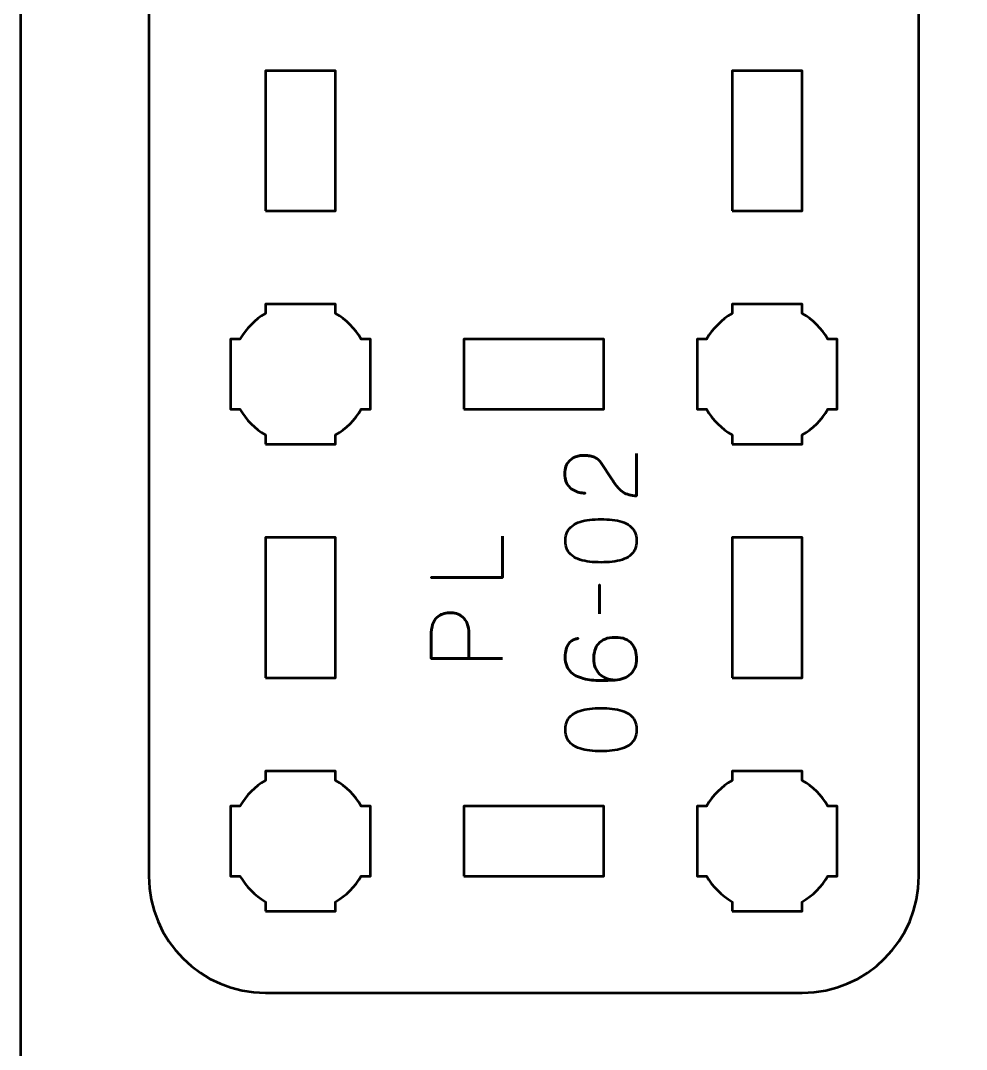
# Model space of a CAD drawing. Header units: centimetres. Extents: x -21 to 0, y -29.7 to 0.
# Drawn here: x -21 to -16.946, y -12.843 to -8.435 of the extents above; entities that cross this region are included whole.
import ezdxf

# ---------------------------------------------------------------- set-up
doc = ezdxf.new("R2010")
doc.units = ezdxf.units.CM
doc.header["$MEASUREMENT"] = 0
doc.layers.add('Layer 1', color=7, linetype='Continuous')

msp = doc.modelspace()

# ---------------------------------------------------------------- linework, layer by layer
at = {"layer": 'Layer 1', "color": 1, "lineweight": 53}
msp.add_open_spline([(-21.00003, -29.19995), (-21.00003, -29.19995), (-21.00003, -8.29992), (-21.00003, -8.29992), (-21.00003, -8.29992), (-21.00003, -8.21709), (-20.93286, -8.14992), (-20.85003, -8.14992), (-20.85003, -8.14992), (-20.7672, -8.14992), (-20.70003, -8.08275), (-20.70003, -7.99992), (-20.70003, -7.99992), (-20.70003, -7.91709), (-20.7672, -7.84992), (-20.85003, -7.84992), (-20.85003, -7.84992), (-20.93286, -7.84992), (-21.00003, -7.78275), (-21.00003, -7.69992), (-21.00003, -7.69992), (-21.00003, -7.61709), (-20.93286, -7.54992), (-20.85003, -7.54992), (-20.85003, -7.54992), (-20.7672, -7.54992), (-20.70003, -7.48275), (-20.70003, -7.39992), (-20.70003, -7.39992), (-20.70003, -7.31709), (-20.7672, -7.24992), (-20.85003, -7.24992), (-20.85003, -7.24992), (-20.93286, -7.24992), (-21.00003, -7.18275), (-21.00003, -7.09992), (-21.00003, -7.09992), (-21.00003, -7.01709), (-20.93286, -6.94992), (-20.85003, -6.94992), (-20.85003, -6.94992), (-20.7672, -6.94992), (-20.70003, -6.88275), (-20.70003, -6.79992), (-20.70003, -6.79992), (-20.70003, -6.71709), (-20.7672, -6.64992), (-20.85003, -6.64992), (-20.85003, -6.64992), (-20.93286, -6.64992), (-21.00003, -6.58275), (-21.00003, -6.49992), (-21.00003, -6.49992), (-21.00003, -6.41709), (-20.93286, -6.34992), (-20.85003, -6.34992), (-20.85003, -6.34992), (-20.7672, -6.34992), (-20.70003, -6.28275), (-20.70003, -6.19992), (-20.70003, -6.19992), (-20.70003, -6.11709), (-20.7672, -6.04992), (-20.85003, -6.04992), (-20.85003, -6.04992), (-20.93286, -6.04992), (-21.00003, -5.98275), (-21.00003, -5.89992), (-21.00003, -5.89992), (-21.00003, -5.81709), (-20.93286, -5.74992), (-20.85003, -5.74992), (-20.85003, -5.74992), (-20.7672, -5.74992), (-20.70003, -5.68275), (-20.70003, -5.59992), (-20.70003, -5.59992), (-20.70003, -5.51709), (-20.7672, -5.44992), (-20.85003, -5.44992), (-20.85003, -5.44992), (-20.93286, -5.44992), (-21.00003, -5.38275), (-21.00003, -5.29992), (-21.00003, -5.29992), (-21.00003, -5.21709), (-20.93286, -5.14992), (-20.85003, -5.14992), (-20.85003, -5.14992), (-20.7672, -5.14992), (-20.70003, -5.08275), (-20.70003, -4.99992), (-20.70003, -4.99992), (-20.70003, -4.91709), (-20.7672, -4.84992), (-20.85003, -4.84992), (-20.85003, -4.84992), (-20.93286, -4.84992), (-21.00003, -4.78275), (-21.00003, -4.69992), (-21.00003, -4.69992), (-21.00003, -4.61709), (-20.93286, -4.54992), (-20.85003, -4.54992), (-20.85003, -4.54992), (-20.7672, -4.54992), (-20.70003, -4.48275), (-20.70003, -4.39992), (-20.70003, -4.39992), (-20.70003, -4.31709), (-20.7672, -4.24992), (-20.85003, -4.24992), (-20.85003, -4.24992), (-20.93286, -4.24992), (-21.00003, -4.18275), (-21.00003, -4.09992), (-21.00003, -4.09992), (-21.00003, -4.01709), (-20.93286, -3.94992), (-20.85003, -3.94992), (-20.85003, -3.94992), (-20.7672, -3.94992), (-20.70003, -3.88275), (-20.70003, -3.79992), (-20.70003, -3.79992), (-20.70003, -3.71709), (-20.7672, -3.64992), (-20.85003, -3.64992), (-20.85003, -3.64992), (-20.93286, -3.64992), (-21.00003, -3.58275), (-21.00003, -3.49992), (-21.00003, -3.49992), (-21.00003, -3.41709), (-20.93286, -3.34992), (-20.85003, -3.34992), (-20.85003, -3.34992), (-20.7672, -3.34992), (-20.70003, -3.28275), (-20.70003, -3.19992), (-20.70003, -3.19992), (-20.70003, -3.11709), (-20.7672, -3.04992), (-20.85003, -3.04992), (-20.85003, -3.04992), (-20.93286, -3.04992), (-21.00003, -2.98275), (-21.00003, -2.89992), (-21.00003, -2.89992), (-21.00003, -2.81709), (-20.93286, -2.74992), (-20.85003, -2.74992), (-20.85003, -2.74992), (-20.7672, -2.74992), (-20.70003, -2.68275), (-20.70003, -2.59992), (-20.70003, -2.59992), (-20.70003, -2.51709), (-20.7672, -2.44992), (-20.85003, -2.44992), (-20.85003, -2.44992), (-20.93286, -2.44992), (-21.00003, -2.38275), (-21.00003, -2.29992), (-21.00003, -2.29992), (-21.00003, -2.21709), (-20.93286, -2.14992), (-20.85003, -2.14992), (-20.85003, -2.14992), (-20.7672, -2.14992), (-20.70003, -2.08275), (-20.70003, -1.99992), (-20.70003, -1.99992), (-20.70003, -1.91709), (-20.7672, -1.84992), (-20.85003, -1.84992), (-20.85003, -1.84992), (-20.93286, -1.84992), (-21.00003, -1.78275), (-21.00003, -1.69992), (-21.00003, -1.69992), (-21.00003, -1.61709), (-20.93286, -1.54992), (-20.85003, -1.54992), (-20.85003, -1.54992), (-20.7672, -1.54992), (-20.70003, -1.48275), (-20.70003, -1.39992), (-20.70003, -1.39992), (-20.70003, -1.31709), (-20.7672, -1.24992), (-20.85003, -1.24992), (-20.85003, -1.24992), (-20.93286, -1.24992), (-21.00003, -1.18275), (-21.00003, -1.09992), (-21.00003, -1.09992), (-21.00003, -1.09992), (-21.00003, -0.49992), (-21.00003, -0.49992), (-21.00003, -0.49992), (-21.00003, -0.22295), (-20.77694, 0.00004), (-20.49994, 0.00004), (-20.49994, 0.00004), (-20.49994, 0.00004), (-0.50008, 0.00004), (-0.50008, 0.00004), (-0.50008, 0.00004), (-0.22294, 0.00004), (0.00002, -0.22295), (0.00002, -0.49992), (0.00002, -0.49992), (0.00002, -0.49992), (0.00002, -29.19995), (0.00002, -29.19995), (0.00002, -29.19995), (0.00002, -29.47695), (-0.22294, -29.70004), (-0.50008, -29.70004), (-0.50008, -29.70004), (-0.50008, -29.70004), (-20.49994, -29.70004), (-20.49994, -29.70004), (-20.49994, -29.70004), (-20.77694, -29.70004), (-21.00003, -29.47695), (-21.00003, -29.19995)], degree=3, knots=[0, 0, 0, 0, 0.0175439, 0.0175439, 0.0175439, 0.0175439, 0.0350877, 0.0350877, 0.0350877, 0.0350877, 0.0526316, 0.0526316, 0.0526316, 0.0526316, 0.0701754, 0.0701754, 0.0701754, 0.0701754, 0.0877193, 0.0877193, 0.0877193, 0.0877193, 0.1052632, 0.1052632, 0.1052632, 0.1052632, 0.122807, 0.122807, 0.122807, 0.122807, 0.1403509, 0.1403509, 0.1403509, 0.1403509, 0.1578947, 0.1578947, 0.1578947, 0.1578947, 0.1754386, 0.1754386, 0.1754386, 0.1754386, 0.1929825, 0.1929825, 0.1929825, 0.1929825, 0.2105263, 0.2105263, 0.2105263, 0.2105263, 0.2280702, 0.2280702, 0.2280702, 0.2280702, 0.245614, 0.245614, 0.245614, 0.245614, 0.2631579, 0.2631579, 0.2631579, 0.2631579, 0.2807018, 0.2807018, 0.2807018, 0.2807018, 0.2982456, 0.2982456, 0.2982456, 0.2982456, 0.3157895, 0.3157895, 0.3157895, 0.3157895, 0.3333333, 0.3333333, 0.3333333, 0.3333333, 0.3508772, 0.3508772, 0.3508772, 0.3508772, 0.3684211, 0.3684211, 0.3684211, 0.3684211, 0.3859649, 0.3859649, 0.3859649, 0.3859649, 0.4035088, 0.4035088, 0.4035088, 0.4035088, 0.4210526, 0.4210526, 0.4210526, 0.4210526, 0.4385965, 0.4385965, 0.4385965, 0.4385965, 0.4561404, 0.4561404, 0.4561404, 0.4561404, 0.4736842, 0.4736842, 0.4736842, 0.4736842, 0.4912281, 0.4912281, 0.4912281, 0.4912281, 0.5087719, 0.5087719, 0.5087719, 0.5087719, 0.5263158, 0.5263158, 0.5263158, 0.5263158, 0.5438596, 0.5438596, 0.5438596, 0.5438596, 0.5614035, 0.5614035, 0.5614035, 0.5614035, 0.5789474, 0.5789474, 0.5789474, 0.5789474, 0.5964912, 0.5964912, 0.5964912, 0.5964912, 0.6140351, 0.6140351, 0.6140351, 0.6140351, 0.6315789, 0.6315789, 0.6315789, 0.6315789, 0.6491228, 0.6491228, 0.6491228, 0.6491228, 0.6666667, 0.6666667, 0.6666667, 0.6666667, 0.6842105, 0.6842105, 0.6842105, 0.6842105, 0.7017544, 0.7017544, 0.7017544, 0.7017544, 0.7192982, 0.7192982, 0.7192982, 0.7192982, 0.7368421, 0.7368421, 0.7368421, 0.7368421, 0.754386, 0.754386, 0.754386, 0.754386, 0.7719298, 0.7719298, 0.7719298, 0.7719298, 0.7894737, 0.7894737, 0.7894737, 0.7894737, 0.8070175, 0.8070175, 0.8070175, 0.8070175, 0.8245614, 0.8245614, 0.8245614, 0.8245614, 0.8421053, 0.8421053, 0.8421053, 0.8421053, 0.8596491, 0.8596491, 0.8596491, 0.8596491, 0.877193, 0.877193, 0.877193, 0.877193, 0.8947368, 0.8947368, 0.8947368, 0.8947368, 0.9122807, 0.9122807, 0.9122807, 0.9122807, 0.9298246, 0.9298246, 0.9298246, 0.9298246, 0.9473684, 0.9473684, 0.9473684, 0.9473684, 0.9649123, 0.9649123, 0.9649123, 0.9649123, 0.9824561, 0.9824561, 0.9824561, 0.9824561, 1, 1, 1, 1], dxfattribs=at)
at = {"layer": 'Layer 1', "color": 3, "lineweight": 53}
msp.add_open_spline([(-17.65, -12.6), (-17.65, -12.6), (-19.95, -12.6), (-19.95, -12.6), (-19.95, -12.6), (-20.22609, -12.6), (-20.45, -12.37609), (-20.45, -12.1), (-20.45, -12.1), (-20.45, -12.1), (-20.45, -1.8), (-20.45, -1.8), (-20.45, -1.8), (-20.45, -1.52391), (-20.22609, -1.3), (-19.95, -1.3), (-19.95, -1.3), (-19.95, -1.3), (-17.65, -1.3), (-17.65, -1.3), (-17.65, -1.3), (-17.37391, -1.3), (-17.15, -1.52391), (-17.15, -1.8), (-17.15, -1.8), (-17.15, -1.8), (-17.15, -12.1), (-17.15, -12.1), (-17.15, -12.1), (-17.15, -12.37609), (-17.37391, -12.6), (-17.65, -12.6)], degree=3, knots=[0, 0, 0, 0, 0.125, 0.125, 0.125, 0.125, 0.25, 0.25, 0.25, 0.25, 0.375, 0.375, 0.375, 0.375, 0.5, 0.5, 0.5, 0.5, 0.625, 0.625, 0.625, 0.625, 0.75, 0.75, 0.75, 0.75, 0.875, 0.875, 0.875, 0.875, 1, 1, 1, 1], dxfattribs=at)
at = {"layer": 'Layer 1', "lineweight": 53}
for points, knots in [([(-19.95, -9.25), (-19.95, -9.25), (-19.95, -8.65), (-19.95, -8.65), (-19.95, -8.65), (-19.95, -8.65), (-19.65, -8.65), (-19.65, -8.65), (-19.65, -8.65), (-19.65, -8.65), (-19.65, -9.25), (-19.65, -9.25), (-19.65, -9.25), (-19.65, -9.25), (-19.95, -9.25), (-19.95, -9.25)], [0, 0, 0, 0, 0.25, 0.25, 0.25, 0.25, 0.5, 0.5, 0.5, 0.5, 0.75, 0.75, 0.75, 0.75, 1, 1, 1, 1]), ([(-17.95, -9.25), (-17.95, -9.25), (-17.95, -8.65), (-17.95, -8.65), (-17.95, -8.65), (-17.95, -8.65), (-17.65, -8.65), (-17.65, -8.65), (-17.65, -8.65), (-17.65, -8.65), (-17.65, -9.25), (-17.65, -9.25), (-17.65, -9.25), (-17.65, -9.25), (-17.95, -9.25), (-17.95, -9.25)], [0, 0, 0, 0, 0.25, 0.25, 0.25, 0.25, 0.5, 0.5, 0.5, 0.5, 0.75, 0.75, 0.75, 0.75, 1, 1, 1, 1]), ([(-19.95, -10.25), (-19.95, -10.25), (-19.95, -10.20985), (-19.95, -10.20985), (-19.95, -10.20985), (-19.99553, -10.1835), (-20.0335, -10.14553), (-20.05985, -10.1), (-20.05985, -10.1), (-20.05985, -10.1), (-20.1, -10.1), (-20.1, -10.1), (-20.1, -10.1), (-20.1, -10.1), (-20.1, -9.95), (-20.1, -9.95), (-20.1, -9.95), (-20.1, -9.95), (-20.1, -9.8), (-20.1, -9.8), (-20.1, -9.8), (-20.1, -9.8), (-20.05985, -9.8), (-20.05985, -9.8), (-20.05985, -9.8), (-20.0335, -9.75447), (-19.99553, -9.7165), (-19.95, -9.69015), (-19.95, -9.69015), (-19.95, -9.69015), (-19.95, -9.65), (-19.95, -9.65), (-19.95, -9.65), (-19.95, -9.65), (-19.8, -9.65), (-19.8, -9.65), (-19.8, -9.65), (-19.8, -9.65), (-19.65, -9.65), (-19.65, -9.65), (-19.65, -9.65), (-19.65, -9.65), (-19.65, -9.69015), (-19.65, -9.69015), (-19.65, -9.69015), (-19.60447, -9.7165), (-19.5665, -9.75447), (-19.54015, -9.8), (-19.54015, -9.8), (-19.54015, -9.8), (-19.5, -9.8), (-19.5, -9.8), (-19.5, -9.8), (-19.5, -9.8), (-19.5, -9.95), (-19.5, -9.95), (-19.5, -9.95), (-19.5, -9.95), (-19.5, -10.1), (-19.5, -10.1), (-19.5, -10.1), (-19.5, -10.1), (-19.54015, -10.1), (-19.54015, -10.1), (-19.54015, -10.1), (-19.5665, -10.14553), (-19.60447, -10.1835), (-19.65, -10.20985), (-19.65, -10.20985), (-19.65, -10.20985), (-19.65, -10.25), (-19.65, -10.25), (-19.65, -10.25), (-19.65, -10.25), (-19.8, -10.25), (-19.8, -10.25), (-19.8, -10.25), (-19.8, -10.25), (-19.95, -10.25), (-19.95, -10.25)], [0, 0, 0, 0, 0.05, 0.05, 0.05, 0.05, 0.1, 0.1, 0.1, 0.1, 0.15, 0.15, 0.15, 0.15, 0.2, 0.2, 0.2, 0.2, 0.25, 0.25, 0.25, 0.25, 0.3, 0.3, 0.3, 0.3, 0.35, 0.35, 0.35, 0.35, 0.4, 0.4, 0.4, 0.4, 0.45, 0.45, 0.45, 0.45, 0.5, 0.5, 0.5, 0.5, 0.55, 0.55, 0.55, 0.55, 0.6, 0.6, 0.6, 0.6, 0.65, 0.65, 0.65, 0.65, 0.7, 0.7, 0.7, 0.7, 0.75, 0.75, 0.75, 0.75, 0.8, 0.8, 0.8, 0.8, 0.85, 0.85, 0.85, 0.85, 0.9, 0.9, 0.9, 0.9, 0.95, 0.95, 0.95, 0.95, 1, 1, 1, 1]), ([(-17.95, -10.25), (-17.95, -10.25), (-17.95, -10.20985), (-17.95, -10.20985), (-17.95, -10.20985), (-17.99553, -10.1835), (-18.0335, -10.14553), (-18.05985, -10.1), (-18.05985, -10.1), (-18.05985, -10.1), (-18.1, -10.1), (-18.1, -10.1), (-18.1, -10.1), (-18.1, -10.1), (-18.1, -9.95), (-18.1, -9.95), (-18.1, -9.95), (-18.1, -9.95), (-18.1, -9.8), (-18.1, -9.8), (-18.1, -9.8), (-18.1, -9.8), (-18.05985, -9.8), (-18.05985, -9.8), (-18.05985, -9.8), (-18.0335, -9.75447), (-17.99553, -9.7165), (-17.95, -9.69015), (-17.95, -9.69015), (-17.95, -9.69015), (-17.95, -9.65), (-17.95, -9.65), (-17.95, -9.65), (-17.95, -9.65), (-17.8, -9.65), (-17.8, -9.65), (-17.8, -9.65), (-17.8, -9.65), (-17.65, -9.65), (-17.65, -9.65), (-17.65, -9.65), (-17.65, -9.65), (-17.65, -9.69015), (-17.65, -9.69015), (-17.65, -9.69015), (-17.60447, -9.7165), (-17.5665, -9.75447), (-17.54015, -9.8), (-17.54015, -9.8), (-17.54015, -9.8), (-17.5, -9.8), (-17.5, -9.8), (-17.5, -9.8), (-17.5, -9.8), (-17.5, -9.95), (-17.5, -9.95), (-17.5, -9.95), (-17.5, -9.95), (-17.5, -10.1), (-17.5, -10.1), (-17.5, -10.1), (-17.5, -10.1), (-17.54015, -10.1), (-17.54015, -10.1), (-17.54015, -10.1), (-17.5665, -10.14553), (-17.60447, -10.1835), (-17.65, -10.20985), (-17.65, -10.20985), (-17.65, -10.20985), (-17.65, -10.25), (-17.65, -10.25), (-17.65, -10.25), (-17.65, -10.25), (-17.8, -10.25), (-17.8, -10.25), (-17.8, -10.25), (-17.8, -10.25), (-17.95, -10.25), (-17.95, -10.25)], [0, 0, 0, 0, 0.05, 0.05, 0.05, 0.05, 0.1, 0.1, 0.1, 0.1, 0.15, 0.15, 0.15, 0.15, 0.2, 0.2, 0.2, 0.2, 0.25, 0.25, 0.25, 0.25, 0.3, 0.3, 0.3, 0.3, 0.35, 0.35, 0.35, 0.35, 0.4, 0.4, 0.4, 0.4, 0.45, 0.45, 0.45, 0.45, 0.5, 0.5, 0.5, 0.5, 0.55, 0.55, 0.55, 0.55, 0.6, 0.6, 0.6, 0.6, 0.65, 0.65, 0.65, 0.65, 0.7, 0.7, 0.7, 0.7, 0.75, 0.75, 0.75, 0.75, 0.8, 0.8, 0.8, 0.8, 0.85, 0.85, 0.85, 0.85, 0.9, 0.9, 0.9, 0.9, 0.95, 0.95, 0.95, 0.95, 1, 1, 1, 1]), ([(-19.1, -10.1), (-19.1, -10.1), (-19.1, -9.8), (-19.1, -9.8), (-19.1, -9.8), (-19.1, -9.8), (-18.5, -9.8), (-18.5, -9.8), (-18.5, -9.8), (-18.5, -9.8), (-18.5, -10.1), (-18.5, -10.1), (-18.5, -10.1), (-18.5, -10.1), (-19.1, -10.1), (-19.1, -10.1)], [0, 0, 0, 0, 0.25, 0.25, 0.25, 0.25, 0.5, 0.5, 0.5, 0.5, 0.75, 0.75, 0.75, 0.75, 1, 1, 1, 1]), ([(-19.95, -11.25), (-19.95, -11.25), (-19.95, -10.65), (-19.95, -10.65), (-19.95, -10.65), (-19.95, -10.65), (-19.65, -10.65), (-19.65, -10.65), (-19.65, -10.65), (-19.65, -10.65), (-19.65, -11.25), (-19.65, -11.25), (-19.65, -11.25), (-19.65, -11.25), (-19.95, -11.25), (-19.95, -11.25)], [0, 0, 0, 0, 0.25, 0.25, 0.25, 0.25, 0.5, 0.5, 0.5, 0.5, 0.75, 0.75, 0.75, 0.75, 1, 1, 1, 1]), ([(-17.95, -11.25), (-17.95, -11.25), (-17.95, -10.65), (-17.95, -10.65), (-17.95, -10.65), (-17.95, -10.65), (-17.65, -10.65), (-17.65, -10.65), (-17.65, -10.65), (-17.65, -10.65), (-17.65, -11.25), (-17.65, -11.25), (-17.65, -11.25), (-17.65, -11.25), (-17.95, -11.25), (-17.95, -11.25)], [0, 0, 0, 0, 0.25, 0.25, 0.25, 0.25, 0.5, 0.5, 0.5, 0.5, 0.75, 0.75, 0.75, 0.75, 1, 1, 1, 1]), ([(-19.95, -12.25), (-19.95, -12.25), (-19.95, -12.20985), (-19.95, -12.20985), (-19.95, -12.20985), (-19.99553, -12.1835), (-20.0335, -12.14553), (-20.05985, -12.1), (-20.05985, -12.1), (-20.05985, -12.1), (-20.1, -12.1), (-20.1, -12.1), (-20.1, -12.1), (-20.1, -12.1), (-20.1, -11.95), (-20.1, -11.95), (-20.1, -11.95), (-20.1, -11.95), (-20.1, -11.8), (-20.1, -11.8), (-20.1, -11.8), (-20.1, -11.8), (-20.05985, -11.8), (-20.05985, -11.8), (-20.05985, -11.8), (-20.0335, -11.75447), (-19.99553, -11.7165), (-19.95, -11.69015), (-19.95, -11.69015), (-19.95, -11.69015), (-19.95, -11.65), (-19.95, -11.65), (-19.95, -11.65), (-19.95, -11.65), (-19.8, -11.65), (-19.8, -11.65), (-19.8, -11.65), (-19.8, -11.65), (-19.65, -11.65), (-19.65, -11.65), (-19.65, -11.65), (-19.65, -11.65), (-19.65, -11.69015), (-19.65, -11.69015), (-19.65, -11.69015), (-19.60447, -11.7165), (-19.5665, -11.75447), (-19.54015, -11.8), (-19.54015, -11.8), (-19.54015, -11.8), (-19.5, -11.8), (-19.5, -11.8), (-19.5, -11.8), (-19.5, -11.8), (-19.5, -11.95), (-19.5, -11.95), (-19.5, -11.95), (-19.5, -11.95), (-19.5, -12.1), (-19.5, -12.1), (-19.5, -12.1), (-19.5, -12.1), (-19.54015, -12.1), (-19.54015, -12.1), (-19.54015, -12.1), (-19.5665, -12.14553), (-19.60447, -12.1835), (-19.65, -12.20985), (-19.65, -12.20985), (-19.65, -12.20985), (-19.65, -12.25), (-19.65, -12.25), (-19.65, -12.25), (-19.65, -12.25), (-19.8, -12.25), (-19.8, -12.25), (-19.8, -12.25), (-19.8, -12.25), (-19.95, -12.25), (-19.95, -12.25)], [0, 0, 0, 0, 0.05, 0.05, 0.05, 0.05, 0.1, 0.1, 0.1, 0.1, 0.15, 0.15, 0.15, 0.15, 0.2, 0.2, 0.2, 0.2, 0.25, 0.25, 0.25, 0.25, 0.3, 0.3, 0.3, 0.3, 0.35, 0.35, 0.35, 0.35, 0.4, 0.4, 0.4, 0.4, 0.45, 0.45, 0.45, 0.45, 0.5, 0.5, 0.5, 0.5, 0.55, 0.55, 0.55, 0.55, 0.6, 0.6, 0.6, 0.6, 0.65, 0.65, 0.65, 0.65, 0.7, 0.7, 0.7, 0.7, 0.75, 0.75, 0.75, 0.75, 0.8, 0.8, 0.8, 0.8, 0.85, 0.85, 0.85, 0.85, 0.9, 0.9, 0.9, 0.9, 0.95, 0.95, 0.95, 0.95, 1, 1, 1, 1]), ([(-17.95, -12.25), (-17.95, -12.25), (-17.95, -12.20985), (-17.95, -12.20985), (-17.95, -12.20985), (-17.99553, -12.1835), (-18.0335, -12.14553), (-18.05985, -12.1), (-18.05985, -12.1), (-18.05985, -12.1), (-18.1, -12.1), (-18.1, -12.1), (-18.1, -12.1), (-18.1, -12.1), (-18.1, -11.95), (-18.1, -11.95), (-18.1, -11.95), (-18.1, -11.95), (-18.1, -11.8), (-18.1, -11.8), (-18.1, -11.8), (-18.1, -11.8), (-18.05985, -11.8), (-18.05985, -11.8), (-18.05985, -11.8), (-18.0335, -11.75447), (-17.99553, -11.7165), (-17.95, -11.69015), (-17.95, -11.69015), (-17.95, -11.69015), (-17.95, -11.65), (-17.95, -11.65), (-17.95, -11.65), (-17.95, -11.65), (-17.8, -11.65), (-17.8, -11.65), (-17.8, -11.65), (-17.8, -11.65), (-17.65, -11.65), (-17.65, -11.65), (-17.65, -11.65), (-17.65, -11.65), (-17.65, -11.69015), (-17.65, -11.69015), (-17.65, -11.69015), (-17.60447, -11.7165), (-17.5665, -11.75447), (-17.54015, -11.8), (-17.54015, -11.8), (-17.54015, -11.8), (-17.5, -11.8), (-17.5, -11.8), (-17.5, -11.8), (-17.5, -11.8), (-17.5, -11.95), (-17.5, -11.95), (-17.5, -11.95), (-17.5, -11.95), (-17.5, -12.1), (-17.5, -12.1), (-17.5, -12.1), (-17.5, -12.1), (-17.54015, -12.1), (-17.54015, -12.1), (-17.54015, -12.1), (-17.5665, -12.14553), (-17.60447, -12.1835), (-17.65, -12.20985), (-17.65, -12.20985), (-17.65, -12.20985), (-17.65, -12.25), (-17.65, -12.25), (-17.65, -12.25), (-17.65, -12.25), (-17.8, -12.25), (-17.8, -12.25), (-17.8, -12.25), (-17.8, -12.25), (-17.95, -12.25), (-17.95, -12.25)], [0, 0, 0, 0, 0.05, 0.05, 0.05, 0.05, 0.1, 0.1, 0.1, 0.1, 0.15, 0.15, 0.15, 0.15, 0.2, 0.2, 0.2, 0.2, 0.25, 0.25, 0.25, 0.25, 0.3, 0.3, 0.3, 0.3, 0.35, 0.35, 0.35, 0.35, 0.4, 0.4, 0.4, 0.4, 0.45, 0.45, 0.45, 0.45, 0.5, 0.5, 0.5, 0.5, 0.55, 0.55, 0.55, 0.55, 0.6, 0.6, 0.6, 0.6, 0.65, 0.65, 0.65, 0.65, 0.7, 0.7, 0.7, 0.7, 0.75, 0.75, 0.75, 0.75, 0.8, 0.8, 0.8, 0.8, 0.85, 0.85, 0.85, 0.85, 0.9, 0.9, 0.9, 0.9, 0.95, 0.95, 0.95, 0.95, 1, 1, 1, 1]), ([(-19.1, -12.1), (-19.1, -12.1), (-19.1, -11.8), (-19.1, -11.8), (-19.1, -11.8), (-19.1, -11.8), (-18.5, -11.8), (-18.5, -11.8), (-18.5, -11.8), (-18.5, -11.8), (-18.5, -12.1), (-18.5, -12.1), (-18.5, -12.1), (-18.5, -12.1), (-19.1, -12.1), (-19.1, -12.1)], [0, 0, 0, 0, 0.25, 0.25, 0.25, 0.25, 0.5, 0.5, 0.5, 0.5, 0.75, 0.75, 0.75, 0.75, 1, 1, 1, 1])]:
    msp.add_open_spline(points, degree=3, knots=knots, dxfattribs=at)
at = {"layer": 'Layer 1', "color": 5, "lineweight": 53}
for points, knots in [([(-18.35977, -10.2894), (-18.35977, -10.2894), (-18.35977, -10.47101), (-18.35977, -10.47101), (-18.35977, -10.47101), (-18.37205, -10.47066), (-18.38291, -10.46911), (-18.39223, -10.46649), (-18.39223, -10.46649), (-18.40154, -10.46381), (-18.40972, -10.46022), (-18.41678, -10.45577), (-18.41678, -10.45577), (-18.42383, -10.45125), (-18.43011, -10.4461), (-18.43562, -10.44025), (-18.43562, -10.44025), (-18.44119, -10.43439), (-18.44627, -10.42811), (-18.45107, -10.42134), (-18.45107, -10.42134), (-18.4558, -10.41457), (-18.46052, -10.40758), (-18.46518, -10.40031), (-18.46518, -10.40031), (-18.46518, -10.40031), (-18.51344, -10.32792), (-18.51344, -10.32792), (-18.51344, -10.32792), (-18.51866, -10.32052), (-18.5243, -10.31473), (-18.53051, -10.31064), (-18.53051, -10.31064), (-18.53665, -10.30648), (-18.54314, -10.30358), (-18.54992, -10.30182), (-18.54992, -10.30182), (-18.55676, -10.30013), (-18.56367, -10.29907), (-18.5708, -10.29872), (-18.5708, -10.29872), (-18.57793, -10.29836), (-18.58505, -10.29822), (-18.59218, -10.29829), (-18.59218, -10.29829), (-18.59803, -10.29829), (-18.60431, -10.29907), (-18.61109, -10.30062), (-18.61109, -10.30062), (-18.61779, -10.30224), (-18.62449, -10.30478), (-18.63112, -10.30838), (-18.63112, -10.30838), (-18.63776, -10.31198), (-18.64382, -10.31678), (-18.64933, -10.32277), (-18.64933, -10.32277), (-18.65476, -10.32877), (-18.65913, -10.33618), (-18.66245, -10.345), (-18.66245, -10.345), (-18.66577, -10.35382), (-18.66746, -10.36419), (-18.66753, -10.37618), (-18.66753, -10.37618), (-18.66746, -10.38825), (-18.66577, -10.3989), (-18.66252, -10.40808), (-18.66252, -10.40808), (-18.65928, -10.41725), (-18.65476, -10.42508), (-18.64905, -10.43157), (-18.64905, -10.43157), (-18.64333, -10.43806), (-18.6367, -10.44328), (-18.62929, -10.44737), (-18.62929, -10.44737), (-18.62188, -10.45147), (-18.61398, -10.45443), (-18.60565, -10.45633), (-18.60565, -10.45633), (-18.59733, -10.45824), (-18.58886, -10.45916), (-18.58032, -10.45916), (-18.58032, -10.45916), (-18.58886, -10.45916), (-18.59733, -10.45824), (-18.60565, -10.45633), (-18.60565, -10.45633), (-18.61398, -10.45443), (-18.62188, -10.45147), (-18.62929, -10.44737), (-18.62929, -10.44737), (-18.6367, -10.44328), (-18.64333, -10.43806), (-18.64905, -10.43157), (-18.64905, -10.43157), (-18.65476, -10.42508), (-18.65928, -10.41725), (-18.66252, -10.40808), (-18.66252, -10.40808), (-18.66577, -10.3989), (-18.66746, -10.38825), (-18.66753, -10.37618), (-18.66753, -10.37618), (-18.66746, -10.36419), (-18.66577, -10.35382), (-18.66245, -10.345), (-18.66245, -10.345), (-18.65913, -10.33618), (-18.65476, -10.32877), (-18.64933, -10.32277), (-18.64933, -10.32277), (-18.64382, -10.31678), (-18.63776, -10.31198), (-18.63112, -10.30838), (-18.63112, -10.30838), (-18.62449, -10.30478), (-18.61779, -10.30224), (-18.61109, -10.30062), (-18.61109, -10.30062), (-18.60431, -10.29907), (-18.59803, -10.29829), (-18.59218, -10.29829), (-18.59218, -10.29829), (-18.58505, -10.29822), (-18.57793, -10.29836), (-18.5708, -10.29872), (-18.5708, -10.29872), (-18.56367, -10.29907), (-18.55676, -10.30013), (-18.54992, -10.30182), (-18.54992, -10.30182), (-18.54314, -10.30358), (-18.53665, -10.30648), (-18.53051, -10.31064), (-18.53051, -10.31064), (-18.5243, -10.31473), (-18.51866, -10.32052), (-18.51344, -10.32792), (-18.51344, -10.32792), (-18.51344, -10.32792), (-18.46518, -10.40031), (-18.46518, -10.40031), (-18.46518, -10.40031), (-18.46052, -10.40758), (-18.4558, -10.41457), (-18.45107, -10.42134), (-18.45107, -10.42134), (-18.44627, -10.42811), (-18.44119, -10.43439), (-18.43562, -10.44025), (-18.43562, -10.44025), (-18.43011, -10.4461), (-18.42383, -10.45125), (-18.41678, -10.45577), (-18.41678, -10.45577), (-18.40972, -10.46022), (-18.40154, -10.46381), (-18.39223, -10.46649), (-18.39223, -10.46649), (-18.38291, -10.46911), (-18.37205, -10.47066), (-18.35977, -10.47101), (-18.35977, -10.47101), (-18.35977, -10.47101), (-18.35977, -10.2894), (-18.35977, -10.2894)], [0, 0, 0, 0, 0.0238095, 0.0238095, 0.0238095, 0.0238095, 0.047619, 0.047619, 0.047619, 0.047619, 0.0714286, 0.0714286, 0.0714286, 0.0714286, 0.0952381, 0.0952381, 0.0952381, 0.0952381, 0.1190476, 0.1190476, 0.1190476, 0.1190476, 0.1428571, 0.1428571, 0.1428571, 0.1428571, 0.1666667, 0.1666667, 0.1666667, 0.1666667, 0.1904762, 0.1904762, 0.1904762, 0.1904762, 0.2142857, 0.2142857, 0.2142857, 0.2142857, 0.2380952, 0.2380952, 0.2380952, 0.2380952, 0.2619048, 0.2619048, 0.2619048, 0.2619048, 0.2857143, 0.2857143, 0.2857143, 0.2857143, 0.3095238, 0.3095238, 0.3095238, 0.3095238, 0.3333333, 0.3333333, 0.3333333, 0.3333333, 0.3571429, 0.3571429, 0.3571429, 0.3571429, 0.3809524, 0.3809524, 0.3809524, 0.3809524, 0.4047619, 0.4047619, 0.4047619, 0.4047619, 0.4285714, 0.4285714, 0.4285714, 0.4285714, 0.452381, 0.452381, 0.452381, 0.452381, 0.4761905, 0.4761905, 0.4761905, 0.4761905, 0.5, 0.5, 0.5, 0.5, 0.5238095, 0.5238095, 0.5238095, 0.5238095, 0.547619, 0.547619, 0.547619, 0.547619, 0.5714286, 0.5714286, 0.5714286, 0.5714286, 0.5952381, 0.5952381, 0.5952381, 0.5952381, 0.6190476, 0.6190476, 0.6190476, 0.6190476, 0.6428571, 0.6428571, 0.6428571, 0.6428571, 0.6666667, 0.6666667, 0.6666667, 0.6666667, 0.6904762, 0.6904762, 0.6904762, 0.6904762, 0.7142857, 0.7142857, 0.7142857, 0.7142857, 0.7380952, 0.7380952, 0.7380952, 0.7380952, 0.7619048, 0.7619048, 0.7619048, 0.7619048, 0.7857143, 0.7857143, 0.7857143, 0.7857143, 0.8095238, 0.8095238, 0.8095238, 0.8095238, 0.8333333, 0.8333333, 0.8333333, 0.8333333, 0.8571429, 0.8571429, 0.8571429, 0.8571429, 0.8809524, 0.8809524, 0.8809524, 0.8809524, 0.9047619, 0.9047619, 0.9047619, 0.9047619, 0.9285714, 0.9285714, 0.9285714, 0.9285714, 0.952381, 0.952381, 0.952381, 0.952381, 0.9761905, 0.9761905, 0.9761905, 0.9761905, 1, 1, 1, 1]), ([(-18.35977, -10.66362), (-18.35984, -10.64881), (-18.36245, -10.63604), (-18.36753, -10.62538), (-18.36753, -10.62538), (-18.37261, -10.6148), (-18.37988, -10.60598), (-18.38912, -10.59893), (-18.38912, -10.59893), (-18.39843, -10.59194), (-18.40944, -10.58644), (-18.42214, -10.58235), (-18.42214, -10.58235), (-18.43484, -10.57832), (-18.44874, -10.57543), (-18.46398, -10.57381), (-18.46398, -10.57381), (-18.47922, -10.57211), (-18.49524, -10.57127), (-18.51217, -10.57134), (-18.51217, -10.57134), (-18.52903, -10.57127), (-18.54505, -10.57211), (-18.56022, -10.57381), (-18.56022, -10.57381), (-18.57539, -10.57543), (-18.58936, -10.57832), (-18.60206, -10.58235), (-18.60206, -10.58235), (-18.61469, -10.58644), (-18.62569, -10.59194), (-18.63508, -10.59893), (-18.63508, -10.59893), (-18.64439, -10.60598), (-18.65166, -10.6148), (-18.65674, -10.62538), (-18.65674, -10.62538), (-18.66189, -10.63604), (-18.6645, -10.64881), (-18.66457, -10.66362), (-18.66457, -10.66362), (-18.6645, -10.67844), (-18.66189, -10.69121), (-18.65674, -10.70187), (-18.65674, -10.70187), (-18.65166, -10.71245), (-18.64439, -10.72127), (-18.63508, -10.72832), (-18.63508, -10.72832), (-18.62569, -10.73531), (-18.61469, -10.74081), (-18.60206, -10.7449), (-18.60206, -10.7449), (-18.58936, -10.74893), (-18.57539, -10.75182), (-18.56022, -10.75344), (-18.56022, -10.75344), (-18.54505, -10.75513), (-18.52903, -10.75598), (-18.51217, -10.75591), (-18.51217, -10.75591), (-18.49524, -10.75598), (-18.47922, -10.75513), (-18.46398, -10.75344), (-18.46398, -10.75344), (-18.44874, -10.75182), (-18.43484, -10.74893), (-18.42214, -10.7449), (-18.42214, -10.7449), (-18.40944, -10.74081), (-18.39843, -10.73531), (-18.38912, -10.72832), (-18.38912, -10.72832), (-18.37988, -10.72127), (-18.37261, -10.71245), (-18.36753, -10.70187), (-18.36753, -10.70187), (-18.36245, -10.69121), (-18.35984, -10.67844), (-18.35977, -10.66362)], [0, 0, 0, 0, 0.05, 0.05, 0.05, 0.05, 0.1, 0.1, 0.1, 0.1, 0.15, 0.15, 0.15, 0.15, 0.2, 0.2, 0.2, 0.2, 0.25, 0.25, 0.25, 0.25, 0.3, 0.3, 0.3, 0.3, 0.35, 0.35, 0.35, 0.35, 0.4, 0.4, 0.4, 0.4, 0.45, 0.45, 0.45, 0.45, 0.5, 0.5, 0.5, 0.5, 0.55, 0.55, 0.55, 0.55, 0.6, 0.6, 0.6, 0.6, 0.65, 0.65, 0.65, 0.65, 0.7, 0.7, 0.7, 0.7, 0.75, 0.75, 0.75, 0.75, 0.8, 0.8, 0.8, 0.8, 0.85, 0.85, 0.85, 0.85, 0.9, 0.9, 0.9, 0.9, 0.95, 0.95, 0.95, 0.95, 1, 1, 1, 1]), ([(-18.35977, -10.66362), (-18.35984, -10.64881), (-18.36245, -10.63604), (-18.36753, -10.62538), (-18.36753, -10.62538), (-18.37261, -10.6148), (-18.37988, -10.60598), (-18.38912, -10.59893), (-18.38912, -10.59893), (-18.39843, -10.59194), (-18.40944, -10.58644), (-18.42214, -10.58235), (-18.42214, -10.58235), (-18.43484, -10.57832), (-18.44874, -10.57543), (-18.46398, -10.57381), (-18.46398, -10.57381), (-18.47922, -10.57211), (-18.49524, -10.57127), (-18.51217, -10.57134), (-18.51217, -10.57134), (-18.52903, -10.57127), (-18.54505, -10.57211), (-18.56022, -10.57381), (-18.56022, -10.57381), (-18.57539, -10.57543), (-18.58936, -10.57832), (-18.60206, -10.58235), (-18.60206, -10.58235), (-18.61469, -10.58644), (-18.62569, -10.59194), (-18.63508, -10.59893), (-18.63508, -10.59893), (-18.64439, -10.60598), (-18.65166, -10.6148), (-18.65674, -10.62538), (-18.65674, -10.62538), (-18.66189, -10.63604), (-18.6645, -10.64881), (-18.66457, -10.66362), (-18.66457, -10.66362), (-18.6645, -10.67844), (-18.66189, -10.69121), (-18.65674, -10.70187), (-18.65674, -10.70187), (-18.65166, -10.71245), (-18.64439, -10.72127), (-18.63508, -10.72832), (-18.63508, -10.72832), (-18.62569, -10.73531), (-18.61469, -10.74081), (-18.60206, -10.7449), (-18.60206, -10.7449), (-18.58936, -10.74893), (-18.57539, -10.75182), (-18.56022, -10.75344), (-18.56022, -10.75344), (-18.54505, -10.75513), (-18.52903, -10.75598), (-18.51217, -10.75591), (-18.51217, -10.75591), (-18.49524, -10.75598), (-18.47922, -10.75513), (-18.46398, -10.75344), (-18.46398, -10.75344), (-18.44874, -10.75182), (-18.43484, -10.74893), (-18.42214, -10.7449), (-18.42214, -10.7449), (-18.40944, -10.74081), (-18.39843, -10.73531), (-18.38912, -10.72832), (-18.38912, -10.72832), (-18.37988, -10.72127), (-18.37261, -10.71245), (-18.36753, -10.70187), (-18.36753, -10.70187), (-18.36245, -10.69121), (-18.35984, -10.67844), (-18.35977, -10.66362)], [0, 0, 0, 0, 0.05, 0.05, 0.05, 0.05, 0.1, 0.1, 0.1, 0.1, 0.15, 0.15, 0.15, 0.15, 0.2, 0.2, 0.2, 0.2, 0.25, 0.25, 0.25, 0.25, 0.3, 0.3, 0.3, 0.3, 0.35, 0.35, 0.35, 0.35, 0.4, 0.4, 0.4, 0.4, 0.45, 0.45, 0.45, 0.45, 0.5, 0.5, 0.5, 0.5, 0.55, 0.55, 0.55, 0.55, 0.6, 0.6, 0.6, 0.6, 0.65, 0.65, 0.65, 0.65, 0.7, 0.7, 0.7, 0.7, 0.75, 0.75, 0.75, 0.75, 0.8, 0.8, 0.8, 0.8, 0.85, 0.85, 0.85, 0.85, 0.9, 0.9, 0.9, 0.9, 0.95, 0.95, 0.95, 0.95, 1, 1, 1, 1]), ([(-18.93508, -10.64309), (-18.93508, -10.64309), (-18.93508, -10.82131), (-18.93508, -10.82131), (-18.93508, -10.82131), (-18.93508, -10.82131), (-19.2403, -10.82131), (-19.2403, -10.82131), (-19.2403, -10.82131), (-19.2403, -10.82131), (-18.93508, -10.82131), (-18.93508, -10.82131), (-18.93508, -10.82131), (-18.93508, -10.82131), (-18.93508, -10.64309), (-18.93508, -10.64309)], [0, 0, 0, 0, 0.25, 0.25, 0.25, 0.25, 0.5, 0.5, 0.5, 0.5, 0.75, 0.75, 0.75, 0.75, 1, 1, 1, 1]), ([(-18.51937, -10.97604), (-18.51937, -10.97604), (-18.51937, -10.85285), (-18.51937, -10.85285), (-18.51937, -10.85285), (-18.51937, -10.85285), (-18.51937, -10.97604), (-18.51937, -10.97604)], [0, 0, 0, 0, 0.5, 0.5, 0.5, 0.5, 1, 1, 1, 1]), ([(-18.93508, -11.16759), (-18.93508, -11.16759), (-19.2403, -11.16759), (-19.2403, -11.16759), (-19.2403, -11.16759), (-19.2403, -11.16759), (-19.2403, -11.07022), (-19.2403, -11.07022), (-19.2403, -11.07022), (-19.24023, -11.05075), (-19.23804, -11.03474), (-19.23381, -11.02211), (-19.23381, -11.02211), (-19.22965, -11.00955), (-19.22386, -10.99967), (-19.21652, -10.99254), (-19.21652, -10.99254), (-19.20926, -10.98542), (-19.20093, -10.98034), (-19.19155, -10.97723), (-19.19155, -10.97723), (-19.18216, -10.9742), (-19.17236, -10.97244), (-19.16198, -10.97201), (-19.16198, -10.97201), (-19.15161, -10.97152), (-19.14145, -10.97272), (-19.13158, -10.97554), (-19.13158, -10.97554), (-19.1217, -10.97843), (-19.11274, -10.9833), (-19.10469, -10.99029), (-19.10469, -10.99029), (-19.09665, -10.9972), (-19.09023, -11.00658), (-19.0855, -11.01837), (-19.0855, -11.01837), (-19.08071, -11.03015), (-19.07831, -11.04475), (-19.07817, -11.06218), (-19.07817, -11.06218), (-19.07817, -11.06218), (-19.07817, -11.16759), (-19.07817, -11.16759), (-19.07817, -11.16759), (-19.07817, -11.16759), (-19.07817, -11.06218), (-19.07817, -11.06218), (-19.07817, -11.06218), (-19.07831, -11.04511), (-19.08071, -11.03064), (-19.0855, -11.01893), (-19.0855, -11.01893), (-19.09023, -11.00715), (-19.09665, -10.99776), (-19.10469, -10.99071), (-19.10469, -10.99071), (-19.11274, -10.98372), (-19.1217, -10.97871), (-19.13158, -10.97575), (-19.13158, -10.97575), (-19.14145, -10.97279), (-19.15161, -10.97152), (-19.16198, -10.97201), (-19.16198, -10.97201), (-19.17236, -10.97244), (-19.18216, -10.9742), (-19.19155, -10.97737), (-19.19155, -10.97737), (-19.20093, -10.98048), (-19.20926, -10.9857), (-19.21652, -10.99283), (-19.21652, -10.99283), (-19.22386, -11.00002), (-19.22965, -11.0099), (-19.23381, -11.02246), (-19.23381, -11.02246), (-19.23804, -11.03509), (-19.24023, -11.05096), (-19.2403, -11.07022), (-19.2403, -11.07022), (-19.2403, -11.07022), (-19.2403, -11.16759), (-19.2403, -11.16759), (-19.2403, -11.16759), (-19.2403, -11.16759), (-18.93508, -11.16759), (-18.93508, -11.16759)], [0, 0, 0, 0, 0.0454545, 0.0454545, 0.0454545, 0.0454545, 0.0909091, 0.0909091, 0.0909091, 0.0909091, 0.1363636, 0.1363636, 0.1363636, 0.1363636, 0.1818182, 0.1818182, 0.1818182, 0.1818182, 0.2272727, 0.2272727, 0.2272727, 0.2272727, 0.2727273, 0.2727273, 0.2727273, 0.2727273, 0.3181818, 0.3181818, 0.3181818, 0.3181818, 0.3636364, 0.3636364, 0.3636364, 0.3636364, 0.4090909, 0.4090909, 0.4090909, 0.4090909, 0.4545455, 0.4545455, 0.4545455, 0.4545455, 0.5, 0.5, 0.5, 0.5, 0.5454545, 0.5454545, 0.5454545, 0.5454545, 0.5909091, 0.5909091, 0.5909091, 0.5909091, 0.6363636, 0.6363636, 0.6363636, 0.6363636, 0.6818182, 0.6818182, 0.6818182, 0.6818182, 0.7272727, 0.7272727, 0.7272727, 0.7272727, 0.7727273, 0.7727273, 0.7727273, 0.7727273, 0.8181818, 0.8181818, 0.8181818, 0.8181818, 0.8636364, 0.8636364, 0.8636364, 0.8636364, 0.9090909, 0.9090909, 0.9090909, 0.9090909, 0.9545455, 0.9545455, 0.9545455, 0.9545455, 1, 1, 1, 1]), ([(-18.45163, -11.26009), (-18.46546, -11.26002), (-18.47795, -11.25777), (-18.48917, -11.25325), (-18.48917, -11.25325), (-18.50046, -11.24881), (-18.51012, -11.24253), (-18.51817, -11.23441), (-18.51817, -11.23441), (-18.52628, -11.22637), (-18.53249, -11.21684), (-18.53686, -11.20598), (-18.53686, -11.20598), (-18.54124, -11.19511), (-18.54342, -11.18319), (-18.5435, -11.17035), (-18.5435, -11.17035), (-18.54357, -11.15744), (-18.54194, -11.14537), (-18.5387, -11.13415), (-18.5387, -11.13415), (-18.53552, -11.12293), (-18.5303, -11.11313), (-18.5231, -11.10459), (-18.5231, -11.10459), (-18.51598, -11.09605), (-18.50652, -11.08935), (-18.49474, -11.08455), (-18.49474, -11.08455), (-18.48296, -11.07976), (-18.46864, -11.07729), (-18.45163, -11.07722), (-18.45163, -11.07722), (-18.43463, -11.07729), (-18.42031, -11.07976), (-18.40852, -11.08455), (-18.40852, -11.08455), (-18.39674, -11.08935), (-18.38729, -11.09605), (-18.38016, -11.10459), (-18.38016, -11.10459), (-18.37296, -11.11313), (-18.36774, -11.12293), (-18.36457, -11.13415), (-18.36457, -11.13415), (-18.36132, -11.14537), (-18.3597, -11.15744), (-18.35977, -11.17035), (-18.35977, -11.17035), (-18.35984, -11.18319), (-18.36203, -11.19497), (-18.3664, -11.20577), (-18.3664, -11.20577), (-18.37078, -11.21649), (-18.37699, -11.2258), (-18.38503, -11.23378), (-18.38503, -11.23378), (-18.39314, -11.24175), (-18.40281, -11.24803), (-18.41403, -11.25254), (-18.41403, -11.25254), (-18.42532, -11.25713), (-18.4378, -11.2596), (-18.45163, -11.26009), (-18.45163, -11.26009), (-18.45862, -11.26038), (-18.46694, -11.26073), (-18.47661, -11.26122), (-18.47661, -11.26122), (-18.48635, -11.26172), (-18.49693, -11.262), (-18.50829, -11.26207), (-18.50829, -11.26207), (-18.51972, -11.26214), (-18.5315, -11.26179), (-18.54357, -11.26087), (-18.54357, -11.26087), (-18.5557, -11.26002), (-18.56763, -11.25833), (-18.57934, -11.25586), (-18.57934, -11.25586), (-18.59112, -11.25339), (-18.6022, -11.24986), (-18.61257, -11.24521), (-18.61257, -11.24521), (-18.62294, -11.24055), (-18.63211, -11.23455), (-18.64009, -11.22714), (-18.64009, -11.22714), (-18.64806, -11.21967), (-18.65434, -11.21056), (-18.65892, -11.19977), (-18.65892, -11.19977), (-18.66344, -11.18897), (-18.66577, -11.1762), (-18.66584, -11.16146), (-18.66584, -11.16146), (-18.66577, -11.14862), (-18.6645, -11.13775), (-18.66203, -11.12872), (-18.66203, -11.12872), (-18.65956, -11.11969), (-18.65624, -11.11228), (-18.65215, -11.10635), (-18.65215, -11.10635), (-18.64799, -11.1005), (-18.64347, -11.09584), (-18.63846, -11.09246), (-18.63846, -11.09246), (-18.63352, -11.08907), (-18.62851, -11.08653), (-18.6235, -11.08498), (-18.6235, -11.08498), (-18.6185, -11.08335), (-18.61384, -11.0823), (-18.60953, -11.08187), (-18.60953, -11.08187), (-18.61384, -11.0823), (-18.6185, -11.08335), (-18.6235, -11.08498), (-18.6235, -11.08498), (-18.62851, -11.08653), (-18.63352, -11.08907), (-18.63846, -11.09246), (-18.63846, -11.09246), (-18.64347, -11.09584), (-18.64799, -11.1005), (-18.65215, -11.10635), (-18.65215, -11.10635), (-18.65624, -11.11228), (-18.65956, -11.11969), (-18.66203, -11.12872), (-18.66203, -11.12872), (-18.6645, -11.13775), (-18.66577, -11.14862), (-18.66584, -11.16146), (-18.66584, -11.16146), (-18.66577, -11.1762), (-18.66344, -11.18897), (-18.65892, -11.19977), (-18.65892, -11.19977), (-18.65434, -11.21056), (-18.64806, -11.21967), (-18.64009, -11.22714), (-18.64009, -11.22714), (-18.63211, -11.23455), (-18.62294, -11.24055), (-18.61257, -11.24521), (-18.61257, -11.24521), (-18.6022, -11.24986), (-18.59112, -11.25339), (-18.57934, -11.25586), (-18.57934, -11.25586), (-18.56763, -11.25833), (-18.5557, -11.26002), (-18.54357, -11.26087), (-18.54357, -11.26087), (-18.5315, -11.26179), (-18.51972, -11.26214), (-18.50829, -11.26207), (-18.50829, -11.26207), (-18.49693, -11.262), (-18.48635, -11.26172), (-18.47661, -11.26122), (-18.47661, -11.26122), (-18.46694, -11.26073), (-18.45862, -11.26038), (-18.45163, -11.26009), (-18.45163, -11.26009), (-18.4378, -11.2596), (-18.42532, -11.25713), (-18.41403, -11.25254), (-18.41403, -11.25254), (-18.40281, -11.24803), (-18.39314, -11.24175), (-18.38503, -11.23378), (-18.38503, -11.23378), (-18.37699, -11.2258), (-18.37078, -11.21649), (-18.3664, -11.20577), (-18.3664, -11.20577), (-18.36203, -11.19497), (-18.35984, -11.18319), (-18.35977, -11.17035), (-18.35977, -11.17035), (-18.3597, -11.15744), (-18.36132, -11.14537), (-18.36457, -11.13415), (-18.36457, -11.13415), (-18.36774, -11.12293), (-18.37296, -11.11313), (-18.38016, -11.10459), (-18.38016, -11.10459), (-18.38729, -11.09605), (-18.39674, -11.08935), (-18.40852, -11.08455), (-18.40852, -11.08455), (-18.42031, -11.07976), (-18.43463, -11.07729), (-18.45163, -11.07722), (-18.45163, -11.07722), (-18.46864, -11.07729), (-18.48296, -11.07976), (-18.49474, -11.08455), (-18.49474, -11.08455), (-18.50652, -11.08935), (-18.51598, -11.09605), (-18.5231, -11.10459), (-18.5231, -11.10459), (-18.5303, -11.11313), (-18.53552, -11.12293), (-18.5387, -11.13415), (-18.5387, -11.13415), (-18.54194, -11.14537), (-18.54357, -11.15744), (-18.5435, -11.17035), (-18.5435, -11.17035), (-18.54342, -11.18319), (-18.54124, -11.19511), (-18.53686, -11.20598), (-18.53686, -11.20598), (-18.53249, -11.21684), (-18.52628, -11.22637), (-18.51817, -11.23441), (-18.51817, -11.23441), (-18.51012, -11.24253), (-18.50046, -11.24881), (-18.48917, -11.25325), (-18.48917, -11.25325), (-18.47795, -11.25777), (-18.46546, -11.26002), (-18.45163, -11.26009)], [0, 0, 0, 0, 0.0172414, 0.0172414, 0.0172414, 0.0172414, 0.0344828, 0.0344828, 0.0344828, 0.0344828, 0.0517241, 0.0517241, 0.0517241, 0.0517241, 0.0689655, 0.0689655, 0.0689655, 0.0689655, 0.0862069, 0.0862069, 0.0862069, 0.0862069, 0.1034483, 0.1034483, 0.1034483, 0.1034483, 0.1206897, 0.1206897, 0.1206897, 0.1206897, 0.137931, 0.137931, 0.137931, 0.137931, 0.1551724, 0.1551724, 0.1551724, 0.1551724, 0.1724138, 0.1724138, 0.1724138, 0.1724138, 0.1896552, 0.1896552, 0.1896552, 0.1896552, 0.2068966, 0.2068966, 0.2068966, 0.2068966, 0.2241379, 0.2241379, 0.2241379, 0.2241379, 0.2413793, 0.2413793, 0.2413793, 0.2413793, 0.2586207, 0.2586207, 0.2586207, 0.2586207, 0.2758621, 0.2758621, 0.2758621, 0.2758621, 0.2931034, 0.2931034, 0.2931034, 0.2931034, 0.3103448, 0.3103448, 0.3103448, 0.3103448, 0.3275862, 0.3275862, 0.3275862, 0.3275862, 0.3448276, 0.3448276, 0.3448276, 0.3448276, 0.362069, 0.362069, 0.362069, 0.362069, 0.3793103, 0.3793103, 0.3793103, 0.3793103, 0.3965517, 0.3965517, 0.3965517, 0.3965517, 0.4137931, 0.4137931, 0.4137931, 0.4137931, 0.4310345, 0.4310345, 0.4310345, 0.4310345, 0.4482759, 0.4482759, 0.4482759, 0.4482759, 0.4655172, 0.4655172, 0.4655172, 0.4655172, 0.4827586, 0.4827586, 0.4827586, 0.4827586, 0.5, 0.5, 0.5, 0.5, 0.5172414, 0.5172414, 0.5172414, 0.5172414, 0.5344828, 0.5344828, 0.5344828, 0.5344828, 0.5517241, 0.5517241, 0.5517241, 0.5517241, 0.5689655, 0.5689655, 0.5689655, 0.5689655, 0.5862069, 0.5862069, 0.5862069, 0.5862069, 0.6034483, 0.6034483, 0.6034483, 0.6034483, 0.6206897, 0.6206897, 0.6206897, 0.6206897, 0.637931, 0.637931, 0.637931, 0.637931, 0.6551724, 0.6551724, 0.6551724, 0.6551724, 0.6724138, 0.6724138, 0.6724138, 0.6724138, 0.6896552, 0.6896552, 0.6896552, 0.6896552, 0.7068966, 0.7068966, 0.7068966, 0.7068966, 0.7241379, 0.7241379, 0.7241379, 0.7241379, 0.7413793, 0.7413793, 0.7413793, 0.7413793, 0.7586207, 0.7586207, 0.7586207, 0.7586207, 0.7758621, 0.7758621, 0.7758621, 0.7758621, 0.7931034, 0.7931034, 0.7931034, 0.7931034, 0.8103448, 0.8103448, 0.8103448, 0.8103448, 0.8275862, 0.8275862, 0.8275862, 0.8275862, 0.8448276, 0.8448276, 0.8448276, 0.8448276, 0.862069, 0.862069, 0.862069, 0.862069, 0.8793103, 0.8793103, 0.8793103, 0.8793103, 0.8965517, 0.8965517, 0.8965517, 0.8965517, 0.9137931, 0.9137931, 0.9137931, 0.9137931, 0.9310345, 0.9310345, 0.9310345, 0.9310345, 0.9482759, 0.9482759, 0.9482759, 0.9482759, 0.9655172, 0.9655172, 0.9655172, 0.9655172, 0.9827586, 0.9827586, 0.9827586, 0.9827586, 1, 1, 1, 1]), ([(-18.35977, -11.4726), (-18.35984, -11.45779), (-18.36245, -11.44502), (-18.36753, -11.43436), (-18.36753, -11.43436), (-18.37261, -11.42378), (-18.37988, -11.41496), (-18.38912, -11.40791), (-18.38912, -11.40791), (-18.39843, -11.40092), (-18.40944, -11.39542), (-18.42214, -11.39133), (-18.42214, -11.39133), (-18.43484, -11.3873), (-18.44874, -11.38441), (-18.46398, -11.38279), (-18.46398, -11.38279), (-18.47922, -11.38109), (-18.49524, -11.38025), (-18.51217, -11.38032), (-18.51217, -11.38032), (-18.52903, -11.38025), (-18.54505, -11.38109), (-18.56022, -11.38279), (-18.56022, -11.38279), (-18.57539, -11.38441), (-18.58936, -11.3873), (-18.60206, -11.39133), (-18.60206, -11.39133), (-18.61469, -11.39542), (-18.62569, -11.40092), (-18.63508, -11.40791), (-18.63508, -11.40791), (-18.64439, -11.41496), (-18.65166, -11.42378), (-18.65674, -11.43436), (-18.65674, -11.43436), (-18.66189, -11.44502), (-18.6645, -11.45779), (-18.66457, -11.4726), (-18.66457, -11.4726), (-18.6645, -11.48742), (-18.66189, -11.50019), (-18.65674, -11.51085), (-18.65674, -11.51085), (-18.65166, -11.52143), (-18.64439, -11.53025), (-18.63508, -11.5373), (-18.63508, -11.5373), (-18.62569, -11.54429), (-18.61469, -11.54979), (-18.60206, -11.55388), (-18.60206, -11.55388), (-18.58936, -11.55791), (-18.57539, -11.5608), (-18.56022, -11.56242), (-18.56022, -11.56242), (-18.54505, -11.56411), (-18.52903, -11.56496), (-18.51217, -11.56489), (-18.51217, -11.56489), (-18.49524, -11.56496), (-18.47922, -11.56411), (-18.46398, -11.56242), (-18.46398, -11.56242), (-18.44874, -11.5608), (-18.43484, -11.55791), (-18.42214, -11.55388), (-18.42214, -11.55388), (-18.40944, -11.54979), (-18.39843, -11.54429), (-18.38912, -11.5373), (-18.38912, -11.5373), (-18.37988, -11.53025), (-18.37261, -11.52143), (-18.36753, -11.51085), (-18.36753, -11.51085), (-18.36245, -11.50019), (-18.35984, -11.48742), (-18.35977, -11.4726)], [0, 0, 0, 0, 0.05, 0.05, 0.05, 0.05, 0.1, 0.1, 0.1, 0.1, 0.15, 0.15, 0.15, 0.15, 0.2, 0.2, 0.2, 0.2, 0.25, 0.25, 0.25, 0.25, 0.3, 0.3, 0.3, 0.3, 0.35, 0.35, 0.35, 0.35, 0.4, 0.4, 0.4, 0.4, 0.45, 0.45, 0.45, 0.45, 0.5, 0.5, 0.5, 0.5, 0.55, 0.55, 0.55, 0.55, 0.6, 0.6, 0.6, 0.6, 0.65, 0.65, 0.65, 0.65, 0.7, 0.7, 0.7, 0.7, 0.75, 0.75, 0.75, 0.75, 0.8, 0.8, 0.8, 0.8, 0.85, 0.85, 0.85, 0.85, 0.9, 0.9, 0.9, 0.9, 0.95, 0.95, 0.95, 0.95, 1, 1, 1, 1]), ([(-18.35977, -11.4726), (-18.35984, -11.45779), (-18.36245, -11.44502), (-18.36753, -11.43436), (-18.36753, -11.43436), (-18.37261, -11.42378), (-18.37988, -11.41496), (-18.38912, -11.40791), (-18.38912, -11.40791), (-18.39843, -11.40092), (-18.40944, -11.39542), (-18.42214, -11.39133), (-18.42214, -11.39133), (-18.43484, -11.3873), (-18.44874, -11.38441), (-18.46398, -11.38279), (-18.46398, -11.38279), (-18.47922, -11.38109), (-18.49524, -11.38025), (-18.51217, -11.38032), (-18.51217, -11.38032), (-18.52903, -11.38025), (-18.54505, -11.38109), (-18.56022, -11.38279), (-18.56022, -11.38279), (-18.57539, -11.38441), (-18.58936, -11.3873), (-18.60206, -11.39133), (-18.60206, -11.39133), (-18.61469, -11.39542), (-18.62569, -11.40092), (-18.63508, -11.40791), (-18.63508, -11.40791), (-18.64439, -11.41496), (-18.65166, -11.42378), (-18.65674, -11.43436), (-18.65674, -11.43436), (-18.66189, -11.44502), (-18.6645, -11.45779), (-18.66457, -11.4726), (-18.66457, -11.4726), (-18.6645, -11.48742), (-18.66189, -11.50019), (-18.65674, -11.51085), (-18.65674, -11.51085), (-18.65166, -11.52143), (-18.64439, -11.53025), (-18.63508, -11.5373), (-18.63508, -11.5373), (-18.62569, -11.54429), (-18.61469, -11.54979), (-18.60206, -11.55388), (-18.60206, -11.55388), (-18.58936, -11.55791), (-18.57539, -11.5608), (-18.56022, -11.56242), (-18.56022, -11.56242), (-18.54505, -11.56411), (-18.52903, -11.56496), (-18.51217, -11.56489), (-18.51217, -11.56489), (-18.49524, -11.56496), (-18.47922, -11.56411), (-18.46398, -11.56242), (-18.46398, -11.56242), (-18.44874, -11.5608), (-18.43484, -11.55791), (-18.42214, -11.55388), (-18.42214, -11.55388), (-18.40944, -11.54979), (-18.39843, -11.54429), (-18.38912, -11.5373), (-18.38912, -11.5373), (-18.37988, -11.53025), (-18.37261, -11.52143), (-18.36753, -11.51085), (-18.36753, -11.51085), (-18.36245, -11.50019), (-18.35984, -11.48742), (-18.35977, -11.4726)], [0, 0, 0, 0, 0.05, 0.05, 0.05, 0.05, 0.1, 0.1, 0.1, 0.1, 0.15, 0.15, 0.15, 0.15, 0.2, 0.2, 0.2, 0.2, 0.25, 0.25, 0.25, 0.25, 0.3, 0.3, 0.3, 0.3, 0.35, 0.35, 0.35, 0.35, 0.4, 0.4, 0.4, 0.4, 0.45, 0.45, 0.45, 0.45, 0.5, 0.5, 0.5, 0.5, 0.55, 0.55, 0.55, 0.55, 0.6, 0.6, 0.6, 0.6, 0.65, 0.65, 0.65, 0.65, 0.7, 0.7, 0.7, 0.7, 0.75, 0.75, 0.75, 0.75, 0.8, 0.8, 0.8, 0.8, 0.85, 0.85, 0.85, 0.85, 0.9, 0.9, 0.9, 0.9, 0.95, 0.95, 0.95, 0.95, 1, 1, 1, 1])]:
    msp.add_open_spline(points, degree=3, knots=knots, dxfattribs=at)

doc.saveas('drawing.dxf')
